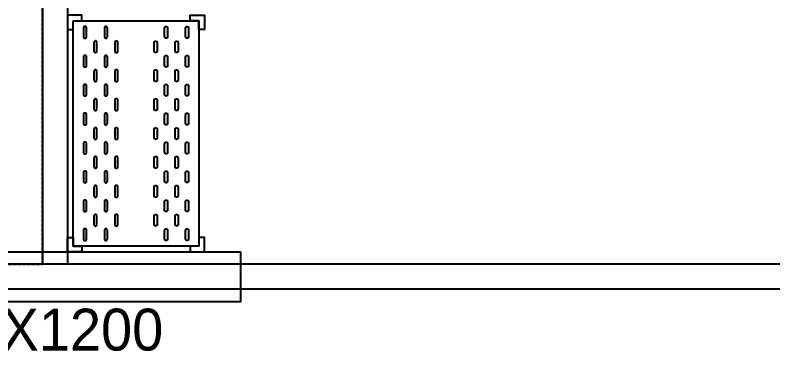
# Model space of a CAD drawing. Header units: millimetres. Extents: x -18806 to 201070, y -25046 to 92854.
# Drawn here: x 91296 to 94338, y -16469 to -15086 of the extents above; entities that cross this region are included whole.
import ezdxf
from ezdxf.enums import TextEntityAlignment as Align

# ---------------------------------------------------------------- set-up
doc = ezdxf.new("R2010")
doc.units = ezdxf.units.MM
doc.header["$LTSCALE"] = 50
doc.linetypes.add('HIDDEN', pattern=[0.375, 0.25, -0.125])
doc.layers.add('9-LAYOUT', color=8, linetype='Continuous')
doc.styles.add('1', font='stylu.ttf', dxfattribs={"width": 0.75, "height": 0.35})
doc.styles.add('2', font='stylu.ttf', dxfattribs={"height": 0.35})
doc.dimstyles.new('1', dxfattribs={"dimtxt": 0.2, "dimasz": 0.1, "dimexe": 0.1, "dimexo": 0.9, "dimgap": 0.1, "dimtad": 1, "dimzin": 0, "dimdsep": 46, "dimtxsty": '1', "dimsah": 1, "dimcen": -0.1, "dimclrt": 1, "dimadec": 0, "dimazin": 0, "dimtfac": 1, "dimtmove": 0, "dimatfit": 1, "dimfxl": 0, "dimtolj": 1, "dimtzin": 0, "dimarcsym": 0})

# ---------------------------------------------------------------- blocks, each defined once
blk = doc.blocks.new('*D198')
at = {"color": 0, "lineweight": -2}
for p, q in [((59100.8, -16190.8), (59100.8, -17892.6)), ((109970.8, -16190.8), (109970.8, -17892.6)), ((109970.6, -17892.5), (59101, -17892.5))]:
    blk.add_line(p, q, dxfattribs=at)
at = {"color": 0}
for points in [[(59101, -17892.4), (59101, -17892.5), (59100.8, -17892.5)], [(109970.6, -17892.4), (109970.6, -17892.5), (109970.8, -17892.5)]]:
    blk.add_solid(points, dxfattribs=at)
at = {"layer": 'Defpoints', "color": 0}
for p in [(59100.8, -16189.9), (109970.8, -16189.9), (59100.8, -17892.5)]:
    blk.add_point(p, dxfattribs=at)
at = {"color": 7, "insert": (84535.8, -17892.2), "char_height": 0.35, "attachment_point": 5, "style": '1'}
blk.add_mtext('\\A1;50870.00', dxfattribs=at)
blk = doc.blocks.new('EPM4P095')
at = {"layer": '9-LAYOUT'}
for points in [[(23, 527), (23, 492), (0, 492), (0, 550), (58, 550), (58, 527), (23, 527)], [(927, 527), (927, 492), (950, 492), (950, 550), (892, 550), (892, 527), (927, 527)], [(927, 527), (927, 23), (23, 23), (23, 527)], [(23, 23), (23, 58), (0, 58), (0, 0), (58, 0), (58, 23), (23, 23)], [(927, 23), (927, 58), (950, 58), (950, 0), (892, 0), (892, 23), (927, 23)]]:
    blk.add_lwpolyline(points, close=True, dxfattribs=at)
for points in [[(92.5, 480, 0.414214), (86.5, 486), (51.5, 486, 0.414214), (45.5, 480, 0.414214), (51.5, 474), (86.5, 474, 0.414214)], [(208.5, 480, 0.414214), (202.5, 486), (167.5, 486, 0.414214), (161.5, 480, 0.414214), (167.5, 474), (202.5, 474, 0.414214)], [(324.5, 480, 0.414214), (318.5, 486), (283.5, 486, 0.414214), (277.5, 480, 0.414214), (283.5, 474), (318.5, 474, 0.414214)], [(440.5, 480, 0.414214), (434.5, 486), (399.5, 486, 0.414214), (393.5, 480, 0.414214), (399.5, 474), (434.5, 474, 0.414214)], [(556.5, 480, 0.414214), (550.5, 486), (515.5, 486, 0.414214), (509.5, 480, 0.414214), (515.5, 474), (550.5, 474, 0.414214)], [(672.5, 480, 0.414214), (666.5, 486), (631.5, 486, 0.414214), (625.5, 480, 0.414214), (631.5, 474), (666.5, 474, 0.414214)], [(788.5, 480, 0.414214), (782.5, 486), (747.5, 486, 0.414214), (741.5, 480, 0.414214), (747.5, 474), (782.5, 474, 0.414214)], [(904.5, 480, 0.414214), (898.5, 486), (863.5, 486, 0.414214), (857.5, 480, 0.414214), (863.5, 474), (898.5, 474, 0.414214)], [(150.5, 438, 0.414214), (144.5, 444), (109.5, 444, 0.414214), (103.5, 438, 0.414214), (109.5, 432), (144.5, 432, 0.414214)], [(266.5, 438, 0.414214), (260.5, 444), (225.5, 444, 0.414214), (219.5, 438, 0.414214), (225.5, 432), (260.5, 432, 0.414214)], [(382.5, 438, 0.414214), (376.5, 444), (341.5, 444, 0.414214), (335.5, 438, 0.414214), (341.5, 432), (376.5, 432, 0.414214)], [(498.5, 438, 0.414214), (492.5, 444), (457.5, 444, 0.414214), (451.5, 438, 0.414214), (457.5, 432), (492.5, 432, 0.414214)], [(614.5, 438, 0.414214), (608.5, 444), (573.5, 444, 0.414214), (567.5, 438, 0.414214), (573.5, 432), (608.5, 432, 0.414214)], [(730.5, 438, 0.414214), (724.5, 444), (689.5, 444, 0.414214), (683.5, 438, 0.414214), (689.5, 432), (724.5, 432, 0.414214)], [(846.5, 438, 0.414214), (840.5, 444), (805.5, 444, 0.414214), (799.5, 438, 0.414214), (805.5, 432), (840.5, 432, 0.414214)], [(92.5, 396, 0.414214), (86.5, 402), (51.5, 402, 0.414214), (45.5, 396, 0.414214), (51.5, 390), (86.5, 390, 0.414214)], [(208.5, 396, 0.414214), (202.5, 402), (167.5, 402, 0.414214), (161.5, 396, 0.414214), (167.5, 390), (202.5, 390, 0.414214)], [(324.5, 396, 0.414214), (318.5, 402), (283.5, 402, 0.414214), (277.5, 396, 0.414214), (283.5, 390), (318.5, 390, 0.414214)], [(440.5, 396, 0.414214), (434.5, 402), (399.5, 402, 0.414214), (393.5, 396, 0.414214), (399.5, 390), (434.5, 390, 0.414214)], [(556.5, 396, 0.414214), (550.5, 402), (515.5, 402, 0.414214), (509.5, 396, 0.414214), (515.5, 390), (550.5, 390, 0.414214)], [(672.5, 396, 0.414214), (666.5, 402), (631.5, 402, 0.414214), (625.5, 396, 0.414214), (631.5, 390), (666.5, 390, 0.414214)], [(788.5, 396, 0.414214), (782.5, 402), (747.5, 402, 0.414214), (741.5, 396, 0.414214), (747.5, 390), (782.5, 390, 0.414214)], [(904.5, 396, 0.414214), (898.5, 402), (863.5, 402, 0.414214), (857.5, 396, 0.414214), (863.5, 390), (898.5, 390, 0.414214)], [(150.5, 354, 0.414214), (144.5, 360), (109.5, 360, 0.414214), (103.5, 354, 0.414214), (109.5, 348), (144.5, 348, 0.414214)], [(266.5, 354, 0.414214), (260.5, 360), (225.5, 360, 0.414214), (219.5, 354, 0.414214), (225.5, 348), (260.5, 348, 0.414214)], [(382.5, 354, 0.414214), (376.5, 360), (341.5, 360, 0.414214), (335.5, 354, 0.414214), (341.5, 348), (376.5, 348, 0.414214)], [(498.5, 354, 0.414214), (492.5, 360), (457.5, 360, 0.414214), (451.5, 354, 0.414214), (457.5, 348), (492.5, 348, 0.414214)], [(614.5, 354, 0.414214), (608.5, 360), (573.5, 360, 0.414214), (567.5, 354, 0.414214), (573.5, 348), (608.5, 348, 0.414214)], [(730.5, 354, 0.414214), (724.5, 360), (689.5, 360, 0.414214), (683.5, 354, 0.414214), (689.5, 348), (724.5, 348, 0.414214)], [(846.5, 354, 0.414214), (840.5, 360), (805.5, 360, 0.414214), (799.5, 354, 0.414214), (805.5, 348), (840.5, 348, 0.414214)], [(150.5, 196, -0.414214), (144.5, 190), (109.5, 190, -0.414214), (103.5, 196, -0.414214), (109.5, 202), (144.5, 202, -0.414214)], [(266.5, 196, -0.414214), (260.5, 190), (225.5, 190, -0.414214), (219.5, 196, -0.414214), (225.5, 202), (260.5, 202, -0.414214)], [(382.5, 196, -0.414214), (376.5, 190), (341.5, 190, -0.414214), (335.5, 196, -0.414214), (341.5, 202), (376.5, 202, -0.414214)], [(498.5, 196, -0.414214), (492.5, 190), (457.5, 190, -0.414214), (451.5, 196, -0.414214), (457.5, 202), (492.5, 202, -0.414214)], [(614.5, 196, -0.414214), (608.5, 190), (573.5, 190, -0.414214), (567.5, 196, -0.414214), (573.5, 202), (608.5, 202, -0.414214)], [(730.5, 196, -0.414214), (724.5, 190), (689.5, 190, -0.414214), (683.5, 196, -0.414214), (689.5, 202), (724.5, 202, -0.414214)], [(846.5, 196, -0.414214), (840.5, 190), (805.5, 190, -0.414214), (799.5, 196, -0.414214), (805.5, 202), (840.5, 202, -0.414214)], [(92.5, 154, -0.414214), (86.5, 148), (51.5, 148, -0.414214), (45.5, 154, -0.414214), (51.5, 160), (86.5, 160, -0.414214)], [(208.5, 154, -0.414214), (202.5, 148), (167.5, 148, -0.414214), (161.5, 154, -0.414214), (167.5, 160), (202.5, 160, -0.414214)], [(324.5, 154, -0.414214), (318.5, 148), (283.5, 148, -0.414214), (277.5, 154, -0.414214), (283.5, 160), (318.5, 160, -0.414214)], [(440.5, 154, -0.414214), (434.5, 148), (399.5, 148, -0.414214), (393.5, 154, -0.414214), (399.5, 160), (434.5, 160, -0.414214)], [(556.5, 154, -0.414214), (550.5, 148), (515.5, 148, -0.414214), (509.5, 154, -0.414214), (515.5, 160), (550.5, 160, -0.414214)], [(672.5, 154, -0.414214), (666.5, 148), (631.5, 148, -0.414214), (625.5, 154, -0.414214), (631.5, 160), (666.5, 160, -0.414214)], [(788.5, 154, -0.414214), (782.5, 148), (747.5, 148, -0.414214), (741.5, 154, -0.414214), (747.5, 160), (782.5, 160, -0.414214)], [(904.5, 154, -0.414214), (898.5, 148), (863.5, 148, -0.414214), (857.5, 154, -0.414214), (863.5, 160), (898.5, 160, -0.414214)], [(150.5, 112, -0.414214), (144.5, 106), (109.5, 106, -0.414214), (103.5, 112, -0.414214), (109.5, 118), (144.5, 118, -0.414214)], [(266.5, 112, -0.414214), (260.5, 106), (225.5, 106, -0.414214), (219.5, 112, -0.414214), (225.5, 118), (260.5, 118, -0.414214)], [(382.5, 112, -0.414214), (376.5, 106), (341.5, 106, -0.414214), (335.5, 112, -0.414214), (341.5, 118), (376.5, 118, -0.414214)], [(498.5, 112, -0.414214), (492.5, 106), (457.5, 106, -0.414214), (451.5, 112, -0.414214), (457.5, 118), (492.5, 118, -0.414214)], [(614.5, 112, -0.414214), (608.5, 106), (573.5, 106, -0.414214), (567.5, 112, -0.414214), (573.5, 118), (608.5, 118, -0.414214)], [(730.5, 112, -0.414214), (724.5, 106), (689.5, 106, -0.414214), (683.5, 112, -0.414214), (689.5, 118), (724.5, 118, -0.414214)], [(846.5, 112, -0.414214), (840.5, 106), (805.5, 106, -0.414214), (799.5, 112, -0.414214), (805.5, 118), (840.5, 118, -0.414214)], [(92.5, 70, -0.414214), (86.5, 64), (51.5, 64, -0.414214), (45.5, 70, -0.414214), (51.5, 76), (86.5, 76, -0.414214)], [(208.5, 70, -0.414214), (202.5, 64), (167.5, 64, -0.414214), (161.5, 70, -0.414214), (167.5, 76), (202.5, 76, -0.414214)], [(324.5, 70, -0.414214), (318.5, 64), (283.5, 64, -0.414214), (277.5, 70, -0.414214), (283.5, 76), (318.5, 76, -0.414214)], [(440.5, 70, -0.414214), (434.5, 64), (399.5, 64, -0.414214), (393.5, 70, -0.414214), (399.5, 76), (434.5, 76, -0.414214)], [(556.5, 70, -0.414214), (550.5, 64), (515.5, 64, -0.414214), (509.5, 70, -0.414214), (515.5, 76), (550.5, 76, -0.414214)], [(672.5, 70, -0.414214), (666.5, 64), (631.5, 64, -0.414214), (625.5, 70, -0.414214), (631.5, 76), (666.5, 76, -0.414214)], [(788.5, 70, -0.414214), (782.5, 64), (747.5, 64, -0.414214), (741.5, 70, -0.414214), (747.5, 76), (782.5, 76, -0.414214)], [(904.5, 70, -0.414214), (898.5, 64), (863.5, 64, -0.414214), (857.5, 70, -0.414214), (863.5, 76), (898.5, 76, -0.414214)]]:
    blk.add_lwpolyline(points, format="xyb", close=True, dxfattribs=at)

msp = doc.modelspace()

# ---------------------------------------------------------------- linework, layer by layer
at = {"color": 5}
for p, q in [((91406.127, -11188.701), (91406.127, -16085.8)), ((91506.127, -11188.701), (91506.127, -16085.8)), ((97327.809, -16085.8), (71743.809, -16085.8)), ((96749.173, -16185.8), (71510.409, -16185.8))]:
    msp.add_line(p, q, dxfattribs=at)
at = {"color": 3}
msp.add_lwpolyline([(92200.798, -16035.8), (92200.798, -16235.8), (89900.798, -16235.8), (89900.798, -16035.8)], close=True, dxfattribs=at)
at = {"layer": '9-LAYOUT', "color": 4, "linetype": 'HIDDEN'}
msp.add_lwpolyline([(91406.127, -11311.89), (89543.809, -11311.89), (89543.809, -16085.8), (91406.127, -16085.8)], close=True, dxfattribs=at)

# ---------------------------------------------------------------- block references
at = {"layer": '9-LAYOUT', "rotation": 90}
msp.add_blockref('EPM4P095', (92056.127, -16035.8), dxfattribs=at)

# ---------------------------------------------------------------- texts
at = {"color": 7, "style": '2'}
msp.add_text('JAN 2300X1200', height=168, dxfattribs=at).set_placement((91072.448, -16431.923), align=Align.CENTER)

# ---------------------------------------------------------------- dimensions: what is measured, and where the dimension line sits
at = {"color": 0}
dim = msp.add_linear_dim(base=(59100.809, -17892.464), p1=(109970.809, -16189.875), p2=(59100.809, -16189.875), dimstyle='1', override={"dimtxt": 0.36, "dimasz": 0.2, "dimcen": 0, "dimclrt": 7}, dxfattribs=at)
dim.commit()
dim.dimension.update_dxf_attribs({"geometry": '*D198', "text_midpoint": (84535.809, -17892.175)})

doc.saveas('drawing.dxf')
